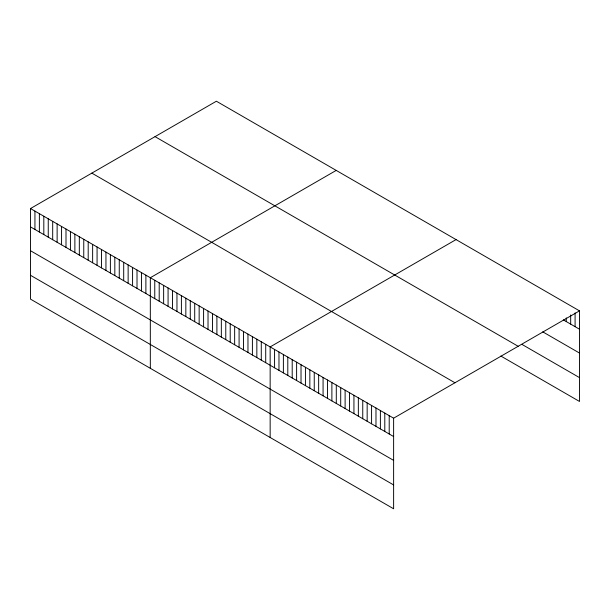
<?xml version="1.0" encoding="UTF-8"?>
<svg xmlns="http://www.w3.org/2000/svg" width="610" height="610" viewBox="0 0 610 610"><rect width="100%" height="100%" fill="white"/><g stroke="black" fill="none" stroke-linecap="round" stroke-linejoin="round"><path stroke-width="0.91" d="M30.5 208.544L393.618 418.185L393.618 508.778L30.5 299.129L30.5 208.544L216.382 101.222L579.5 310.871L579.5 401.456L500.871 356.057M336.209 170.403L150.327 277.725L150.327 368.31M456.044 239.593L270.154 346.907L270.154 437.5M393.618 418.185L579.5 310.871M563.335 319.884L579.5 329.217M542.755 331.848L579.5 353.06M522.183 344.528L579.5 377.62M155.039 136.64L518.157 346.282M91.843 173.126L454.961 382.775M30.5 226.897L393.618 436.539M30.5 250.733L393.618 460.375M30.5 275.293L393.618 484.935M575.093 312.907L575.093 326.67M570.678 314.951L570.678 324.131M566.271 317.909L566.271 321.584M389.21 415.639L389.21 433.992M384.796 413.092L384.796 431.445M380.388 410.553L380.388 428.899M375.981 408.006L375.981 426.352M371.574 405.459L371.574 423.813M367.159 402.913L367.159 421.266M362.752 400.366L362.752 418.719M358.344 397.819L358.344 416.172M353.937 395.272L353.937 413.626M349.522 392.733L349.522 411.079M345.115 390.187L345.115 408.532M340.708 387.64L340.708 405.993M336.293 385.093L336.293 403.446M331.886 382.546L331.886 400.9M327.478 380L327.478 398.353M323.071 377.453L323.071 395.806M318.656 374.914L318.656 393.259M314.249 372.367L314.249 390.713M309.842 369.82L309.842 388.173M305.435 367.273L305.435 385.627M301.02 364.727L301.02 383.08M296.612 362.18L296.612 380.533M292.205 359.633L292.205 377.986M287.798 357.094L287.798 375.44M283.383 354.547L283.383 372.893M278.976 352L278.976 370.354M274.569 349.454L274.569 367.807M265.716 344.345L265.716 362.698M261.278 341.783L261.278 360.136M256.84 339.221L256.84 357.574M252.403 336.659L252.403 355.012M247.965 334.097L247.965 352.45M243.527 331.535L243.527 349.888M239.089 328.973L239.089 347.326M234.652 326.411L234.652 344.764M230.214 323.849L230.214 342.195M225.776 321.287L225.776 339.633M221.338 318.725L221.338 337.071M216.901 316.163L216.901 334.509M212.463 313.601L212.463 331.947M208.025 311.039L208.025 329.385M203.587 308.477L203.587 326.823M199.15 305.907L199.15 324.261M194.712 303.345L194.712 321.699M190.274 300.783L190.274 319.137M185.837 298.221L185.837 316.575M181.399 295.659L181.399 314.013M176.961 293.097L176.961 311.451M172.516 290.535L172.516 308.889M168.078 287.973L168.078 306.327M163.64 285.411L163.64 303.765M159.202 282.849L159.202 301.203M154.765 280.287L154.765 298.641M145.889 275.163L145.889 293.517M141.451 272.601L141.451 290.955M137.014 270.039L137.014 288.393M132.576 267.477L132.576 285.831M128.138 264.915L128.138 283.269M123.7 262.353L123.7 280.707M119.263 259.791L119.263 278.137M114.825 257.229L114.825 275.575M110.387 254.667L110.387 273.013M105.949 252.105L105.949 270.451M101.512 249.543L101.512 267.889M97.074 246.981L97.074 265.327M92.636 244.419L92.636 262.765M88.198 241.85L88.198 260.203M83.761 239.288L83.761 257.641M79.323 236.726L79.323 255.079M74.877 234.164L74.877 252.517M70.44 231.602L70.44 249.955M66.002 229.04L66.002 247.393M61.564 226.478L61.564 244.831M57.127 223.916L57.127 242.269M52.689 221.354L52.689 239.707M48.251 218.792L48.251 237.145M43.813 216.23L43.813 234.583M39.375 213.668L39.375 232.021M34.938 211.106L34.938 229.459"/></g></svg>
